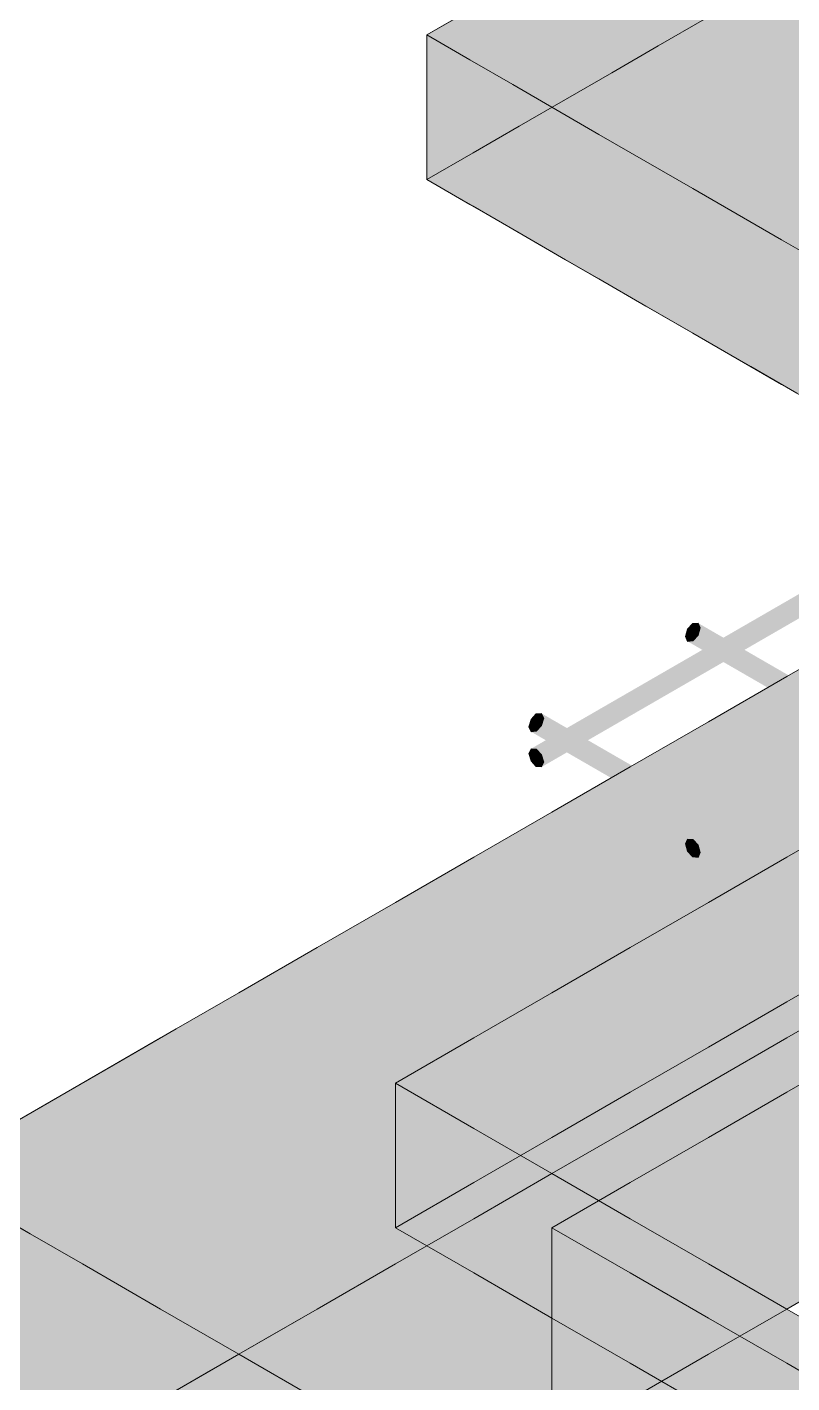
# Model space of a CAD drawing. Header units: metres. Extents: x 0 to 8.41, y 0 to 5.94.
# Drawn here: x 5.485 to 5.908, y 4.294 to 5.044 of the extents above; entities that cross this region are included whole.
import ezdxf

# ---------------------------------------------------------------- set-up
doc = ezdxf.new("R2010")
doc.units = ezdxf.units.M
doc.header["$LTSCALE"] = 0.25
doc.layers.add('ISO-3D', color=7, linetype='CONTINUOUS', lineweight=13)
doc.layers.add('ISO-3D-ARISTAS', color=250, linetype='CONTINUOUS', lineweight=13)

msp = doc.modelspace()

# ---------------------------------------------------------------- linework, layer by layer
at = {"layer": 'ISO-3D', "true_color": 0x7f7e7a}
for points in [[(5.78292, 5.05435), (5.75731, 5.03957), (5.78292, 5.08435), (5.75731, 5.06957)], [(5.83412, 5.05891), (5.80852, 5.04413), (5.83412, 5.08391), (5.80852, 5.06913)], [(5.85973, 5.0487), (5.83412, 5.03391), (5.85973, 5.0737), (5.83412, 5.05891)], [(5.75731, 5.03957), (5.73171, 5.02478), (5.75731, 5.06957), (5.73171, 5.05478)], [(5.80852, 5.04413), (5.78292, 5.02935), (5.80852, 5.06913), (5.78292, 5.05435)], [(5.83412, 5.03391), (5.80852, 5.01913), (5.83412, 5.05891), (5.80852, 5.04413)], [(5.73171, 5.02478), (5.7061, 5.01), (5.73171, 5.05478), (5.7061, 5.04)], [(5.78292, 5.02935), (5.75731, 5.01457), (5.78292, 5.05435), (5.75731, 5.03957)], [(5.80852, 5.01913), (5.78292, 5.00435), (5.80852, 5.04413), (5.78292, 5.02935)], [(5.75731, 5.01457), (5.73171, 4.99978), (5.75731, 5.03957), (5.73171, 5.02478)], [(5.78292, 5.00435), (5.75731, 4.98957), (5.78292, 5.02935), (5.75731, 5.01457)], [(5.73171, 4.99978), (5.7061, 4.985), (5.73171, 5.02478), (5.7061, 5.01)], [(5.75731, 4.98957), (5.73171, 4.97478), (5.75731, 5.01457), (5.73171, 4.99978)], [(5.73171, 4.97478), (5.7061, 4.96), (5.73171, 4.99978), (5.7061, 4.985)]]:
    msp.add_solid(points, dxfattribs=at)
at = {"layer": 'ISO-3D', "true_color": 0x9e9c96}
for points in [[(5.77707, 5.05347), (5.75349, 5.03986), (5.75325, 5.06722), (5.72968, 5.05361)], [(5.82446, 5.05333), (5.80088, 5.03972), (5.80064, 5.06708), (5.77707, 5.05347)], [(5.87185, 5.05319), (5.84828, 5.03958), (5.84803, 5.06694), (5.82446, 5.05333)], [(5.91924, 5.05306), (5.89567, 5.03944), (5.89543, 5.06681), (5.87185, 5.05319)], [(5.91094, 5.0487), (5.88533, 5.03391), (5.88533, 5.06348), (5.85973, 5.0487)], [(5.75349, 5.03986), (5.72992, 5.02625), (5.72968, 5.05361), (5.7061, 5.04)], [(5.80088, 5.03972), (5.77731, 5.02611), (5.77707, 5.05347), (5.75349, 5.03986)], [(5.84828, 5.03958), (5.8247, 5.02597), (5.82446, 5.05333), (5.80088, 5.03972)], [(5.88533, 5.03391), (5.85973, 5.01913), (5.85973, 5.0487), (5.83412, 5.03391)], [(5.89567, 5.03944), (5.87209, 5.02583), (5.87185, 5.05319), (5.84828, 5.03958)], [(5.93654, 5.03391), (5.91094, 5.01913), (5.91094, 5.0487), (5.88533, 5.03391)], [(5.94522, 5.03806), (5.92165, 5.02444), (5.91924, 5.05306), (5.89567, 5.03944)], [(5.77731, 5.02611), (5.75373, 5.0125), (5.75349, 5.03986), (5.72992, 5.02625)], [(5.8247, 5.02597), (5.80112, 5.01236), (5.80088, 5.03972), (5.77731, 5.02611)], [(5.85973, 5.01913), (5.83412, 5.00435), (5.83412, 5.03391), (5.80852, 5.01913)], [(5.87209, 5.02583), (5.84852, 5.01222), (5.84828, 5.03958), (5.8247, 5.02597)], [(5.91094, 5.01913), (5.88533, 5.00435), (5.88533, 5.03391), (5.85973, 5.01913)], [(5.92165, 5.02444), (5.89807, 5.01083), (5.89567, 5.03944), (5.87209, 5.02583)], [(5.80112, 5.01236), (5.77755, 4.99875), (5.77731, 5.02611), (5.75373, 5.0125)], [(5.83412, 5.00435), (5.80852, 4.98957), (5.80852, 5.01913), (5.78292, 5.00435)], [(5.84852, 5.01222), (5.82494, 4.99861), (5.8247, 5.02597), (5.80112, 5.01236)], [(5.88533, 5.00435), (5.85973, 4.98957), (5.85973, 5.01913), (5.83412, 5.00435)], [(5.89807, 5.01083), (5.8745, 4.99722), (5.87209, 5.02583), (5.84852, 5.01222)], [(5.93654, 5.00435), (5.91094, 4.98957), (5.91094, 5.01913), (5.88533, 5.00435)], [(5.94763, 5.00944), (5.92405, 4.99583), (5.92165, 5.02444), (5.89807, 5.01083)], [(5.82494, 4.99861), (5.80137, 4.985), (5.80112, 5.01236), (5.77755, 4.99875)], [(5.8745, 4.99722), (5.85092, 4.98361), (5.84852, 5.01222), (5.82494, 4.99861)], [(5.80852, 4.98957), (5.78292, 4.97478), (5.78292, 5.00435), (5.75731, 4.98957)], [(5.85973, 4.98957), (5.83412, 4.97478), (5.83412, 5.00435), (5.80852, 4.98957)], [(5.91094, 4.98957), (5.88533, 4.97478), (5.88533, 5.00435), (5.85973, 4.98957)], [(5.92405, 4.99583), (5.90048, 4.98222), (5.89807, 5.01083), (5.8745, 4.99722)], [(5.85092, 4.98361), (5.82735, 4.97), (5.82494, 4.99861), (5.80137, 4.985)], [(5.90048, 4.98222), (5.8769, 4.96861), (5.8745, 4.99722), (5.85092, 4.98361)], [(5.78292, 4.97478), (5.75731, 4.96), (5.75731, 4.98957), (5.73171, 4.97478)], [(5.83412, 4.97478), (5.80852, 4.96), (5.80852, 4.98957), (5.78292, 4.97478)], [(5.88533, 4.97478), (5.85973, 4.96), (5.85973, 4.98957), (5.83412, 4.97478)], [(5.93654, 4.97478), (5.91094, 4.96), (5.91094, 4.98957), (5.88533, 4.97478)], [(5.94859, 4.98167), (5.92501, 4.96806), (5.92405, 4.99583), (5.90048, 4.98222)], [(5.8769, 4.96861), (5.85333, 4.955), (5.85092, 4.98361), (5.82735, 4.97)], [(5.92501, 4.96806), (5.90144, 4.95444), (5.90048, 4.98222), (5.8769, 4.96861)], [(5.75731, 4.96), (5.73171, 4.94522), (5.73171, 4.97478), (5.7061, 4.96)], [(5.80852, 4.96), (5.78292, 4.94522), (5.78292, 4.97478), (5.75731, 4.96)], [(5.85973, 4.96), (5.83412, 4.94522), (5.83412, 4.97478), (5.80852, 4.96)], [(5.91094, 4.96), (5.88533, 4.94522), (5.88533, 4.97478), (5.85973, 4.96)], [(5.90144, 4.95444), (5.87786, 4.94083), (5.8769, 4.96861), (5.85333, 4.955)], [(5.94955, 4.95389), (5.92598, 4.94028), (5.92501, 4.96806), (5.90144, 4.95444)], [(5.78292, 4.94522), (5.75731, 4.93043), (5.75731, 4.96), (5.73171, 4.94522)], [(5.83412, 4.94522), (5.80852, 4.93043), (5.80852, 4.96), (5.78292, 4.94522)], [(5.88533, 4.94522), (5.85973, 4.93043), (5.85973, 4.96), (5.83412, 4.94522)], [(5.93654, 4.94522), (5.91094, 4.93043), (5.91094, 4.96), (5.88533, 4.94522)], [(5.92598, 4.94028), (5.9024, 4.92667), (5.90144, 4.95444), (5.87786, 4.94083)], [(5.80852, 4.93043), (5.78292, 4.91565), (5.78292, 4.94522), (5.75731, 4.93043)], [(5.85973, 4.93043), (5.83412, 4.91565), (5.83412, 4.94522), (5.80852, 4.93043)], [(5.91094, 4.93043), (5.88533, 4.91565), (5.88533, 4.94522), (5.85973, 4.93043)], [(5.95051, 4.92611), (5.92694, 4.9125), (5.92598, 4.94028), (5.9024, 4.92667)], [(5.83412, 4.91565), (5.80852, 4.90087), (5.80852, 4.93043), (5.78292, 4.91565)], [(5.88533, 4.91565), (5.85973, 4.90087), (5.85973, 4.93043), (5.83412, 4.91565)], [(5.93654, 4.91565), (5.91094, 4.90087), (5.91094, 4.93043), (5.88533, 4.91565)], [(5.85973, 4.90087), (5.83412, 4.88609), (5.83412, 4.91565), (5.80852, 4.90087)], [(5.91094, 4.90087), (5.88533, 4.88609), (5.88533, 4.91565), (5.85973, 4.90087)], [(5.88533, 4.88609), (5.85973, 4.8713), (5.85973, 4.90087), (5.83412, 4.88609)], [(5.93654, 4.88609), (5.91094, 4.8713), (5.91094, 4.90087), (5.88533, 4.88609)], [(5.91094, 4.8713), (5.88533, 4.85652), (5.88533, 4.88609), (5.85973, 4.8713)], [(5.93654, 4.85652), (5.91094, 4.84174), (5.91094, 4.8713), (5.88533, 4.85652)]]:
    msp.add_solid(points, dxfattribs=at)
at = {"layer": 'ISO-3D', "true_color": 0x8e8d88}
for points in [[(5.72992, 4.99625), (5.7061, 5.01), (5.72992, 5.02625), (5.7061, 5.04)], [(5.75373, 4.9825), (5.72992, 4.99625), (5.75373, 5.0125), (5.72992, 5.02625)], [(5.77755, 4.96875), (5.75373, 4.9825), (5.77755, 4.99875), (5.75373, 5.0125)], [(5.72992, 4.97125), (5.7061, 4.985), (5.72992, 4.99625), (5.7061, 5.01)], [(5.75373, 4.9575), (5.72992, 4.97125), (5.75373, 4.9825), (5.72992, 4.99625)], [(5.80137, 4.955), (5.77755, 4.96875), (5.80137, 4.985), (5.77755, 4.99875)], [(5.72992, 4.94625), (5.7061, 4.96), (5.72992, 4.97125), (5.7061, 4.985)], [(5.77755, 4.94375), (5.75373, 4.9575), (5.77755, 4.96875), (5.75373, 4.9825)], [(5.82735, 4.94), (5.80137, 4.955), (5.82735, 4.97), (5.80137, 4.985)], [(5.75373, 4.9325), (5.72992, 4.94625), (5.75373, 4.9575), (5.72992, 4.97125)], [(5.80137, 4.93), (5.77755, 4.94375), (5.80137, 4.955), (5.77755, 4.96875)], [(5.85333, 4.925), (5.82735, 4.94), (5.85333, 4.955), (5.82735, 4.97)], [(5.77755, 4.91875), (5.75373, 4.9325), (5.77755, 4.94375), (5.75373, 4.9575)], [(5.82735, 4.915), (5.80137, 4.93), (5.82735, 4.94), (5.80137, 4.955)], [(5.87786, 4.91083), (5.85333, 4.925), (5.87786, 4.94083), (5.85333, 4.955)], [(5.80137, 4.905), (5.77755, 4.91875), (5.80137, 4.93), (5.77755, 4.94375)], [(5.85333, 4.9), (5.82735, 4.915), (5.85333, 4.925), (5.82735, 4.94)], [(5.9024, 4.89667), (5.87786, 4.91083), (5.9024, 4.92667), (5.87786, 4.94083)], [(5.82735, 4.89), (5.80137, 4.905), (5.82735, 4.915), (5.80137, 4.93)], [(5.87786, 4.88583), (5.85333, 4.9), (5.87786, 4.91083), (5.85333, 4.925)], [(5.92694, 4.8825), (5.9024, 4.89667), (5.92694, 4.9125), (5.9024, 4.92667)], [(5.85333, 4.875), (5.82735, 4.89), (5.85333, 4.9), (5.82735, 4.915)], [(5.9024, 4.87167), (5.87786, 4.88583), (5.9024, 4.89667), (5.87786, 4.91083)], [(5.87786, 4.86083), (5.85333, 4.875), (5.87786, 4.88583), (5.85333, 4.9)], [(5.92694, 4.8575), (5.9024, 4.87167), (5.92694, 4.8825), (5.9024, 4.89667)], [(5.9024, 4.84667), (5.87786, 4.86083), (5.9024, 4.87167), (5.87786, 4.88583)], [(5.92694, 4.8325), (5.9024, 4.84667), (5.92694, 4.8575), (5.9024, 4.87167)], [(5.94859, 4.67), (5.90529, 4.645), (5.94859, 4.71), (5.90529, 4.685)], [(5.90529, 4.645), (5.86199, 4.62), (5.90529, 4.685), (5.86199, 4.66)], [(5.94859, 4.63), (5.90529, 4.605), (5.94859, 4.67), (5.90529, 4.645)], [(5.86199, 4.62), (5.81869, 4.595), (5.86199, 4.66), (5.81869, 4.635)], [(5.90529, 4.605), (5.86199, 4.58), (5.90529, 4.645), (5.86199, 4.62)], [(5.81869, 4.595), (5.77538, 4.57), (5.81869, 4.635), (5.77538, 4.61)], [(5.94859, 4.61), (5.90529, 4.585), (5.94859, 4.63), (5.90529, 4.605)], [(5.86199, 4.58), (5.81869, 4.555), (5.86199, 4.62), (5.81869, 4.595)], [(5.77538, 4.57), (5.73208, 4.545), (5.77538, 4.61), (5.73208, 4.585)], [(5.94859, 4.56), (5.90529, 4.535), (5.94859, 4.61), (5.90529, 4.585)], [(5.94859, 4.57), (5.90529, 4.545), (5.94859, 4.61), (5.90529, 4.585)], [(5.90529, 4.585), (5.86199, 4.56), (5.90529, 4.605), (5.86199, 4.58)], [(5.81869, 4.555), (5.77538, 4.53), (5.81869, 4.595), (5.77538, 4.57)], [(5.73208, 4.545), (5.68878, 4.52), (5.73208, 4.585), (5.68878, 4.56)], [(5.90529, 4.535), (5.86199, 4.51), (5.90529, 4.585), (5.86199, 4.56)], [(5.90529, 4.545), (5.86199, 4.52), (5.90529, 4.585), (5.86199, 4.56)], [(5.86199, 4.56), (5.81869, 4.535), (5.86199, 4.58), (5.81869, 4.555)], [(5.77538, 4.53), (5.73208, 4.505), (5.77538, 4.57), (5.73208, 4.545)], [(5.94859, 4.53), (5.90529, 4.505), (5.94859, 4.57), (5.90529, 4.545)], [(5.68878, 4.52), (5.64548, 4.495), (5.68878, 4.56), (5.64548, 4.535)], [(5.81869, 4.535), (5.77538, 4.51), (5.81869, 4.555), (5.77538, 4.53)], [(5.86199, 4.51), (5.81869, 4.485), (5.86199, 4.56), (5.81869, 4.535)], [(5.86199, 4.52), (5.81869, 4.495), (5.86199, 4.56), (5.81869, 4.535)], [(5.94859, 4.51), (5.90529, 4.485), (5.94859, 4.56), (5.90529, 4.535)], [(5.73208, 4.505), (5.68878, 4.48), (5.73208, 4.545), (5.68878, 4.52)], [(5.90529, 4.505), (5.86199, 4.48), (5.90529, 4.545), (5.86199, 4.52)], [(5.64548, 4.495), (5.60218, 4.47), (5.64548, 4.535), (5.60218, 4.51)], [(5.81869, 4.485), (5.77538, 4.46), (5.81869, 4.535), (5.77538, 4.51)], [(5.81869, 4.495), (5.77538, 4.47), (5.81869, 4.535), (5.77538, 4.51)], [(5.90529, 4.485), (5.86199, 4.46), (5.90529, 4.535), (5.86199, 4.51)], [(5.77538, 4.51), (5.73208, 4.485), (5.77538, 4.53), (5.73208, 4.505)], [(5.68878, 4.48), (5.64548, 4.455), (5.68878, 4.52), (5.64548, 4.495)], [(5.86199, 4.48), (5.81869, 4.455), (5.86199, 4.52), (5.81869, 4.495)], [(5.60218, 4.47), (5.55888, 4.445), (5.60218, 4.51), (5.55888, 4.485)], [(5.77538, 4.46), (5.73208, 4.435), (5.77538, 4.51), (5.73208, 4.485)], [(5.77538, 4.47), (5.73208, 4.445), (5.77538, 4.51), (5.73208, 4.485)], [(5.86199, 4.46), (5.81869, 4.435), (5.86199, 4.51), (5.81869, 4.485)], [(5.73208, 4.485), (5.68878, 4.46), (5.73208, 4.505), (5.68878, 4.48)], [(5.64548, 4.455), (5.60218, 4.43), (5.64548, 4.495), (5.60218, 4.47)], [(5.81869, 4.455), (5.77538, 4.43), (5.81869, 4.495), (5.77538, 4.47)], [(5.55888, 4.445), (5.5264, 4.42625), (5.55888, 4.485), (5.5264, 4.46625)], [(5.68878, 4.46), (5.64548, 4.435), (5.68878, 4.48), (5.64548, 4.455)], [(5.73208, 4.435), (5.68878, 4.41), (5.73208, 4.485), (5.68878, 4.46)], [(5.73208, 4.445), (5.68878, 4.42), (5.73208, 4.485), (5.68878, 4.46)], [(5.81869, 4.435), (5.77538, 4.41), (5.81869, 4.485), (5.77538, 4.46)], [(5.94859, 4.46), (5.90529, 4.435), (5.94859, 4.48), (5.90529, 4.455)], [(5.5264, 4.42625), (5.49393, 4.4075), (5.5264, 4.46625), (5.49393, 4.4475)], [(5.60218, 4.43), (5.55888, 4.405), (5.60218, 4.47), (5.55888, 4.445)], [(5.77538, 4.43), (5.73208, 4.405), (5.77538, 4.47), (5.73208, 4.445)], [(5.68878, 4.41), (5.64548, 4.385), (5.68878, 4.46), (5.64548, 4.435)], [(5.77538, 4.41), (5.73208, 4.385), (5.77538, 4.46), (5.73208, 4.435)], [(5.94859, 4.41), (5.90529, 4.385), (5.94859, 4.46), (5.90529, 4.435)], [(5.64548, 4.435), (5.60218, 4.41), (5.64548, 4.455), (5.60218, 4.43)], [(5.90529, 4.435), (5.86199, 4.41), (5.90529, 4.455), (5.86199, 4.43)], [(5.49393, 4.4075), (5.46145, 4.38875), (5.49393, 4.4475), (5.46145, 4.42875)], [(5.55888, 4.405), (5.5264, 4.38625), (5.55888, 4.445), (5.5264, 4.42625)], [(5.73208, 4.405), (5.68878, 4.38), (5.73208, 4.445), (5.68878, 4.42)], [(5.64548, 4.385), (5.60218, 4.36), (5.64548, 4.435), (5.60218, 4.41)], [(5.73208, 4.385), (5.68878, 4.36), (5.73208, 4.435), (5.68878, 4.41)], [(5.90529, 4.385), (5.86199, 4.36), (5.90529, 4.435), (5.86199, 4.41)], [(5.5264, 4.38625), (5.49393, 4.3675), (5.5264, 4.42625), (5.49393, 4.4075)], [(5.60218, 4.41), (5.55888, 4.385), (5.60218, 4.43), (5.55888, 4.405)], [(5.86199, 4.41), (5.81869, 4.385), (5.86199, 4.43), (5.81869, 4.405)], [(5.49393, 4.3675), (5.46145, 4.34875), (5.49393, 4.4075), (5.46145, 4.38875)], [(5.55888, 4.385), (5.5264, 4.36625), (5.55888, 4.405), (5.5264, 4.38625)], [(5.60218, 4.36), (5.55888, 4.335), (5.60218, 4.41), (5.55888, 4.385)], [(5.68878, 4.36), (5.64548, 4.335), (5.68878, 4.41), (5.64548, 4.385)], [(5.81869, 4.385), (5.77538, 4.36), (5.81869, 4.405), (5.77538, 4.38)], [(5.86199, 4.36), (5.81869, 4.335), (5.86199, 4.41), (5.81869, 4.385)], [(5.94859, 4.36), (5.90529, 4.335), (5.94859, 4.41), (5.90529, 4.385)], [(5.5264, 4.36625), (5.49393, 4.3475), (5.5264, 4.38625), (5.49393, 4.3675)], [(5.55888, 4.335), (5.5264, 4.31625), (5.55888, 4.385), (5.5264, 4.36625)], [(5.64548, 4.335), (5.60218, 4.31), (5.64548, 4.385), (5.60218, 4.36)], [(5.81869, 4.335), (5.77538, 4.31), (5.81869, 4.385), (5.77538, 4.36)], [(5.90529, 4.335), (5.86199, 4.31), (5.90529, 4.385), (5.86199, 4.36)], [(5.49393, 4.3475), (5.46145, 4.32875), (5.49393, 4.3675), (5.46145, 4.34875)], [(5.5264, 4.31625), (5.49393, 4.2975), (5.5264, 4.36625), (5.49393, 4.3475)], [(5.60218, 4.31), (5.55888, 4.285), (5.60218, 4.36), (5.55888, 4.335)], [(5.86199, 4.31), (5.81869, 4.285), (5.86199, 4.36), (5.81869, 4.335)], [(5.49393, 4.2975), (5.46145, 4.27875), (5.49393, 4.3475), (5.46145, 4.32875)], [(5.55888, 4.285), (5.5264, 4.26625), (5.55888, 4.335), (5.5264, 4.31625)], [(5.81869, 4.285), (5.77538, 4.26), (5.81869, 4.335), (5.77538, 4.31)], [(5.5264, 4.26625), (5.49393, 4.2475), (5.5264, 4.31625), (5.49393, 4.2975)], [(5.49393, 4.2475), (5.46145, 4.22875), (5.49393, 4.2975), (5.46145, 4.27875)]]:
    msp.add_solid(points, dxfattribs=at)
at = {"layer": 'ISO-3D', "true_color": 0x513422}
for points in [[(5.92781, 4.73777), (5.92902, 4.74044), (5.88651, 4.71392), (5.88772, 4.71659)], [(5.93606, 4.733), (5.93485, 4.73033), (5.89476, 4.70916), (5.89355, 4.70649)], [(5.88651, 4.71392), (5.88772, 4.71659), (5.84521, 4.69007), (5.84641, 4.69274)], [(5.89476, 4.70916), (5.89355, 4.70649), (5.85345, 4.68531), (5.85225, 4.68264)], [(5.84521, 4.69007), (5.84641, 4.69274), (5.8039, 4.66623), (5.80511, 4.6689)], [(5.85345, 4.68531), (5.85225, 4.68264), (5.81215, 4.66146), (5.81094, 4.65879)], [(5.8039, 4.66623), (5.80511, 4.6689), (5.7626, 4.64238), (5.76381, 4.64505)], [(5.81215, 4.66146), (5.81094, 4.65879), (5.77085, 4.63762), (5.76964, 4.63495)], [(5.93181, 4.64007), (5.93302, 4.64274), (5.89051, 4.61623), (5.89171, 4.6189)], [(5.94006, 4.63531), (5.93885, 4.63264), (5.89875, 4.61146), (5.89755, 4.60879)], [(5.89051, 4.61623), (5.89171, 4.6189), (5.8492, 4.59238), (5.85041, 4.59505)], [(5.89875, 4.61146), (5.89755, 4.60879), (5.85745, 4.58762), (5.85624, 4.58495)]]:
    msp.add_solid(points, dxfattribs=at)
at = {"layer": 'ISO-3D', "true_color": 0x734930}
for points in [[(5.92902, 4.7337), (5.92781, 4.73777), (5.88772, 4.70985), (5.88651, 4.71392)], [(5.93485, 4.73707), (5.93606, 4.733), (5.89355, 4.71322), (5.89476, 4.70916)], [(5.88772, 4.70985), (5.88651, 4.71392), (5.84641, 4.68601), (5.84521, 4.69007)], [(5.89355, 4.71322), (5.89476, 4.70916), (5.85225, 4.68938), (5.85345, 4.68531)], [(5.84641, 4.68601), (5.84521, 4.69007), (5.80511, 4.66216), (5.8039, 4.66623)], [(5.85225, 4.68938), (5.85345, 4.68531), (5.81094, 4.66553), (5.81215, 4.66146)], [(5.80511, 4.66216), (5.8039, 4.66623), (5.76381, 4.63832), (5.7626, 4.64238)], [(5.81094, 4.66553), (5.81215, 4.66146), (5.76964, 4.64168), (5.77085, 4.63762)], [(5.93302, 4.63601), (5.93181, 4.64007), (5.89171, 4.61216), (5.89051, 4.61623)], [(5.93885, 4.63938), (5.94006, 4.63531), (5.89755, 4.61553), (5.89875, 4.61146)], [(5.89171, 4.61216), (5.89051, 4.61623), (5.85041, 4.58832), (5.8492, 4.59238)], [(5.89755, 4.61553), (5.89875, 4.61146), (5.85624, 4.59168), (5.85745, 4.58762)]]:
    msp.add_solid(points, dxfattribs=at)
at = {"layer": 'ISO-3D', "true_color": 0x70482f}
for points in [[(5.92902, 4.74044), (5.93194, 4.74015), (5.88772, 4.71659), (5.89063, 4.7163)], [(5.93485, 4.73033), (5.93194, 4.73062), (5.89355, 4.70649), (5.89063, 4.70678)], [(5.88772, 4.71659), (5.89063, 4.7163), (5.84641, 4.69274), (5.84933, 4.69245)], [(5.89355, 4.70649), (5.89063, 4.70678), (5.85225, 4.68264), (5.84933, 4.68293)], [(5.84641, 4.69274), (5.84933, 4.69245), (5.80511, 4.6689), (5.80803, 4.66861)], [(5.85225, 4.68264), (5.84933, 4.68293), (5.81094, 4.65879), (5.80803, 4.65908)], [(5.80511, 4.6689), (5.80803, 4.66861), (5.76381, 4.64505), (5.76672, 4.64476)], [(5.81094, 4.65879), (5.80803, 4.65908), (5.76964, 4.63495), (5.76672, 4.63524)], [(5.93302, 4.64274), (5.93593, 4.64245), (5.89171, 4.6189), (5.89463, 4.61861)], [(5.93885, 4.63264), (5.93593, 4.63293), (5.89755, 4.60879), (5.89463, 4.60908)], [(5.89171, 4.6189), (5.89463, 4.61861), (5.85041, 4.59505), (5.85333, 4.59476)], [(5.89755, 4.60879), (5.89463, 4.60908), (5.85624, 4.58495), (5.85333, 4.58524)]]:
    msp.add_solid(points, dxfattribs=at)
at = {"layer": 'ISO-3D', "true_color": 0x805135}
for points in [[(5.93194, 4.73062), (5.92902, 4.7337), (5.89063, 4.70678), (5.88772, 4.70985)], [(5.93194, 4.74015), (5.93485, 4.73707), (5.89063, 4.7163), (5.89355, 4.71322)], [(5.89063, 4.7163), (5.89355, 4.71322), (5.84933, 4.69245), (5.85225, 4.68938)], [(5.89063, 4.70678), (5.88772, 4.70985), (5.84933, 4.68293), (5.84641, 4.68601)], [(5.84933, 4.69245), (5.85225, 4.68938), (5.80803, 4.66861), (5.81094, 4.66553)], [(5.84933, 4.68293), (5.84641, 4.68601), (5.80803, 4.65908), (5.80511, 4.66216)], [(5.80803, 4.66861), (5.81094, 4.66553), (5.76672, 4.64476), (5.76964, 4.64168)], [(5.80803, 4.65908), (5.80511, 4.66216), (5.76672, 4.63524), (5.76381, 4.63832)], [(5.93593, 4.64245), (5.93885, 4.63938), (5.89463, 4.61861), (5.89755, 4.61553)], [(5.93593, 4.63293), (5.93302, 4.63601), (5.89463, 4.60908), (5.89171, 4.61216)], [(5.89463, 4.61861), (5.89755, 4.61553), (5.85333, 4.59476), (5.85624, 4.59168)], [(5.89463, 4.60908), (5.89171, 4.61216), (5.85333, 4.58524), (5.85041, 4.58832)]]:
    msp.add_solid(points, dxfattribs=at)
at = {"layer": 'ISO-3D', "true_color": 0x643f2a}
for points in [[(5.85333, 4.70953), (5.85041, 4.71121), (5.8492, 4.70714)], [(5.85333, 4.70953), (5.85333, 4.71429), (5.85041, 4.71121)], [(5.85333, 4.70953), (5.85745, 4.71191), (5.85624, 4.71458)], [(5.85333, 4.70953), (5.85624, 4.71458), (5.85333, 4.71429)], [(5.85333, 4.70953), (5.85624, 4.70784), (5.85745, 4.71191)], [(5.85333, 4.70953), (5.8492, 4.70714), (5.85041, 4.70447)], [(5.85333, 4.70953), (5.85041, 4.70447), (5.85333, 4.70476)], [(5.85333, 4.70953), (5.85333, 4.70476), (5.85624, 4.70784)], [(5.76672, 4.65953), (5.76381, 4.66121), (5.7626, 4.65714)], [(5.76672, 4.65953), (5.7626, 4.65714), (5.76381, 4.65447)], [(5.76672, 4.65953), (5.76672, 4.66429), (5.76381, 4.66121)], [(5.76672, 4.65953), (5.76381, 4.65447), (5.76672, 4.65476)], [(5.76672, 4.65953), (5.77085, 4.66191), (5.76964, 4.66458)], [(5.76672, 4.65953), (5.76964, 4.66458), (5.76672, 4.66429)], [(5.76672, 4.65953), (5.76964, 4.65784), (5.77085, 4.66191)], [(5.76672, 4.65953), (5.76672, 4.65476), (5.76964, 4.65784)]]:
    msp.add_solid(points, dxfattribs=at)
at = {"layer": 'ISO-3D', "true_color": 0x7e5035}
for points in [[(5.89171, 4.68736), (5.89051, 4.6833), (5.85041, 4.71121), (5.8492, 4.70714)], [(5.89755, 4.684), (5.89875, 4.68806), (5.85624, 4.70784), (5.85745, 4.71191)], [(5.93302, 4.66352), (5.93181, 4.65945), (5.89171, 4.68736), (5.89051, 4.6833)], [(5.93885, 4.66015), (5.94006, 4.66421), (5.89755, 4.684), (5.89875, 4.68806)], [(5.80511, 4.63736), (5.8039, 4.6333), (5.76381, 4.66121), (5.7626, 4.65714)], [(5.81094, 4.634), (5.81215, 4.63806), (5.76964, 4.65784), (5.77085, 4.66191)], [(5.84641, 4.61352), (5.84521, 4.60945), (5.80511, 4.63736), (5.8039, 4.6333)], [(5.85225, 4.61015), (5.85345, 4.61421), (5.81094, 4.634), (5.81215, 4.63806)], [(5.89355, 4.5863), (5.89476, 4.59037), (5.85225, 4.61015), (5.85345, 4.61421)], [(5.88772, 4.58967), (5.88651, 4.58561), (5.84641, 4.61352), (5.84521, 4.60945)], [(5.92902, 4.56582), (5.92781, 4.56176), (5.88772, 4.58967), (5.88651, 4.58561)], [(5.93485, 4.56246), (5.93606, 4.56652), (5.89355, 4.5863), (5.89476, 4.59037)]]:
    msp.add_solid(points, dxfattribs=at)
at = {"layer": 'ISO-3D', "true_color": 0x845437}
for points in [[(5.89463, 4.69044), (5.89171, 4.68736), (5.85333, 4.71429), (5.85041, 4.71121)], [(5.89463, 4.68092), (5.89755, 4.684), (5.85333, 4.70476), (5.85624, 4.70784)], [(5.93593, 4.6666), (5.93302, 4.66352), (5.89463, 4.69044), (5.89171, 4.68736)], [(5.93593, 4.65707), (5.93885, 4.66015), (5.89463, 4.68092), (5.89755, 4.684)], [(5.80803, 4.64044), (5.80511, 4.63736), (5.76672, 4.66429), (5.76381, 4.66121)], [(5.80803, 4.63092), (5.81094, 4.634), (5.76672, 4.65476), (5.76964, 4.65784)], [(5.84933, 4.6166), (5.84641, 4.61352), (5.80803, 4.64044), (5.80511, 4.63736)], [(5.84933, 4.60707), (5.85225, 4.61015), (5.80803, 4.63092), (5.81094, 4.634)], [(5.89063, 4.59275), (5.88772, 4.58967), (5.84933, 4.6166), (5.84641, 4.61352)], [(5.89063, 4.58322), (5.89355, 4.5863), (5.84933, 4.60707), (5.85225, 4.61015)], [(5.93194, 4.5689), (5.92902, 4.56582), (5.89063, 4.59275), (5.88772, 4.58967)], [(5.93194, 4.55938), (5.93485, 4.56246), (5.89063, 4.58322), (5.89355, 4.5863)]]:
    msp.add_solid(points, dxfattribs=at)
at = {"layer": 'ISO-3D', "true_color": 0x6c452d}
for points in [[(5.89755, 4.69073), (5.89463, 4.69044), (5.85624, 4.71458), (5.85333, 4.71429)], [(5.89171, 4.68063), (5.89463, 4.68092), (5.85041, 4.70447), (5.85333, 4.70476)], [(5.93885, 4.66688), (5.93593, 4.6666), (5.89755, 4.69073), (5.89463, 4.69044)], [(5.93302, 4.65678), (5.93593, 4.65707), (5.89171, 4.68063), (5.89463, 4.68092)], [(5.81094, 4.64073), (5.80803, 4.64044), (5.76964, 4.66458), (5.76672, 4.66429)], [(5.80511, 4.63063), (5.80803, 4.63092), (5.76381, 4.65447), (5.76672, 4.65476)], [(5.85225, 4.61688), (5.84933, 4.6166), (5.81094, 4.64073), (5.80803, 4.64044)], [(5.84641, 4.60678), (5.84933, 4.60707), (5.80511, 4.63063), (5.80803, 4.63092)], [(5.89355, 4.59304), (5.89063, 4.59275), (5.85225, 4.61688), (5.84933, 4.6166)], [(5.88772, 4.58294), (5.89063, 4.58322), (5.84641, 4.60678), (5.84933, 4.60707)], [(5.93485, 4.56919), (5.93194, 4.5689), (5.89355, 4.59304), (5.89063, 4.59275)], [(5.92902, 4.55909), (5.93194, 4.55938), (5.88772, 4.58294), (5.89063, 4.58322)]]:
    msp.add_solid(points, dxfattribs=at)
at = {"layer": 'ISO-3D', "true_color": 0x5c3b26}
for points in [[(5.89875, 4.68806), (5.89755, 4.69073), (5.85745, 4.71191), (5.85624, 4.71458)], [(5.89051, 4.6833), (5.89171, 4.68063), (5.8492, 4.70714), (5.85041, 4.70447)], [(5.94006, 4.66421), (5.93885, 4.66688), (5.89875, 4.68806), (5.89755, 4.69073)], [(5.93181, 4.65945), (5.93302, 4.65678), (5.89051, 4.6833), (5.89171, 4.68063)], [(5.81215, 4.63806), (5.81094, 4.64073), (5.77085, 4.66191), (5.76964, 4.66458)], [(5.8039, 4.6333), (5.80511, 4.63063), (5.7626, 4.65714), (5.76381, 4.65447)], [(5.85345, 4.61421), (5.85225, 4.61688), (5.81215, 4.63806), (5.81094, 4.64073)], [(5.84521, 4.60945), (5.84641, 4.60678), (5.8039, 4.6333), (5.80511, 4.63063)], [(5.89476, 4.59037), (5.89355, 4.59304), (5.85345, 4.61421), (5.85225, 4.61688)], [(5.88651, 4.58561), (5.88772, 4.58294), (5.84521, 4.60945), (5.84641, 4.60678)], [(5.93606, 4.56652), (5.93485, 4.56919), (5.89476, 4.59037), (5.89355, 4.59304)], [(5.92781, 4.56176), (5.92902, 4.55909), (5.88651, 4.58561), (5.88772, 4.58294)]]:
    msp.add_solid(points, dxfattribs=at)
at = {"layer": 'ISO-3D', "true_color": 0xb0aea8}
for points in [[(5.97746, 4.69333), (5.93416, 4.66833), (5.94859, 4.71), (5.90529, 4.685)], [(5.93416, 4.66833), (5.89085, 4.64333), (5.90529, 4.685), (5.86199, 4.66)], [(5.96302, 4.65167), (5.91972, 4.62667), (5.93416, 4.66833), (5.89085, 4.64333)], [(5.89085, 4.64333), (5.84755, 4.61833), (5.86199, 4.66), (5.81869, 4.635)], [(5.91972, 4.62667), (5.87642, 4.60167), (5.89085, 4.64333), (5.84755, 4.61833)], [(5.84755, 4.61833), (5.80425, 4.59333), (5.81869, 4.635), (5.77538, 4.61)], [(5.94859, 4.61), (5.90529, 4.585), (5.91972, 4.62667), (5.87642, 4.60167)], [(5.87642, 4.60167), (5.83312, 4.57667), (5.84755, 4.61833), (5.80425, 4.59333)], [(5.80425, 4.59333), (5.76095, 4.56833), (5.77538, 4.61), (5.73208, 4.585)], [(5.90529, 4.585), (5.86199, 4.56), (5.87642, 4.60167), (5.83312, 4.57667)], [(5.83312, 4.57667), (5.78982, 4.55167), (5.80425, 4.59333), (5.76095, 4.56833)], [(5.76095, 4.56833), (5.71765, 4.54333), (5.73208, 4.585), (5.68878, 4.56)], [(5.86199, 4.56), (5.81869, 4.535), (5.83312, 4.57667), (5.78982, 4.55167)], [(5.78982, 4.55167), (5.74652, 4.52667), (5.76095, 4.56833), (5.71765, 4.54333)], [(5.71765, 4.54333), (5.67435, 4.51833), (5.68878, 4.56), (5.64548, 4.535)], [(5.81869, 4.535), (5.77538, 4.51), (5.78982, 4.55167), (5.74652, 4.52667)], [(5.74652, 4.52667), (5.70322, 4.50167), (5.71765, 4.54333), (5.67435, 4.51833)], [(5.67435, 4.51833), (5.63105, 4.49333), (5.64548, 4.535), (5.60218, 4.51)], [(5.77538, 4.51), (5.73208, 4.485), (5.74652, 4.52667), (5.70322, 4.50167)], [(5.99189, 4.505), (5.94859, 4.48), (5.94859, 4.53), (5.90529, 4.505)], [(5.70322, 4.50167), (5.65991, 4.47667), (5.67435, 4.51833), (5.63105, 4.49333)], [(5.63105, 4.49333), (5.59641, 4.47333), (5.60218, 4.51), (5.56754, 4.49)], [(5.98107, 4.49125), (5.93776, 4.46625), (5.94859, 4.51), (5.90529, 4.485)], [(5.73208, 4.485), (5.68878, 4.46), (5.70322, 4.50167), (5.65991, 4.47667)], [(5.94859, 4.48), (5.90529, 4.455), (5.90529, 4.505), (5.86199, 4.48)], [(5.59641, 4.47333), (5.56177, 4.45333), (5.56754, 4.49), (5.5329, 4.47)], [(5.65991, 4.47667), (5.62527, 4.45667), (5.63105, 4.49333), (5.59641, 4.47333)], [(5.90529, 4.455), (5.86199, 4.43), (5.86199, 4.48), (5.81869, 4.455)], [(5.93776, 4.46625), (5.89446, 4.44125), (5.90529, 4.485), (5.86199, 4.46)], [(5.62527, 4.45667), (5.59063, 4.43667), (5.59641, 4.47333), (5.56177, 4.45333)], [(5.68878, 4.46), (5.65414, 4.44), (5.65991, 4.47667), (5.62527, 4.45667)], [(5.56177, 4.45333), (5.52712, 4.43333), (5.5329, 4.47), (5.49826, 4.45)], [(5.97024, 4.4475), (5.92694, 4.4225), (5.93776, 4.46625), (5.89446, 4.44125)], [(5.65414, 4.44), (5.6195, 4.42), (5.62527, 4.45667), (5.59063, 4.43667)], [(5.73208, 4.435), (5.69744, 4.415), (5.68878, 4.46), (5.65414, 4.44)], [(5.89446, 4.44125), (5.85116, 4.41625), (5.86199, 4.46), (5.81869, 4.435)], [(5.52712, 4.43333), (5.49248, 4.41333), (5.49826, 4.45), (5.46362, 4.43)], [(5.59063, 4.43667), (5.55599, 4.41667), (5.56177, 4.45333), (5.52712, 4.43333)], [(5.86199, 4.43), (5.81869, 4.405), (5.81869, 4.455), (5.77538, 4.43)], [(5.92694, 4.4225), (5.88364, 4.3975), (5.89446, 4.44125), (5.85116, 4.41625)], [(5.6195, 4.42), (5.58486, 4.4), (5.59063, 4.43667), (5.55599, 4.41667)], [(5.69744, 4.415), (5.6628, 4.395), (5.65414, 4.44), (5.6195, 4.42)], [(5.77538, 4.41), (5.74074, 4.39), (5.73208, 4.435), (5.69744, 4.415)], [(5.85116, 4.41625), (5.80786, 4.39125), (5.81869, 4.435), (5.77538, 4.41)], [(5.49248, 4.41333), (5.45784, 4.39333), (5.46362, 4.43), (5.42897, 4.41)], [(5.55599, 4.41667), (5.52135, 4.39667), (5.52712, 4.43333), (5.49248, 4.41333)], [(5.81869, 4.405), (5.77538, 4.38), (5.77538, 4.43), (5.73208, 4.405)], [(5.6628, 4.395), (5.62816, 4.375), (5.6195, 4.42), (5.58486, 4.4)], [(5.95942, 4.40375), (5.91611, 4.37875), (5.92694, 4.4225), (5.88364, 4.3975)], [(5.52135, 4.39667), (5.48671, 4.37667), (5.49248, 4.41333), (5.45784, 4.39333)], [(5.58486, 4.4), (5.55022, 4.38), (5.55599, 4.41667), (5.52135, 4.39667)], [(5.74074, 4.39), (5.7061, 4.37), (5.69744, 4.415), (5.6628, 4.395)], [(5.88364, 4.3975), (5.84034, 4.3725), (5.85116, 4.41625), (5.80786, 4.39125)], [(5.77538, 4.38), (5.73208, 4.355), (5.73208, 4.405), (5.68878, 4.38)], [(5.80786, 4.39125), (5.76456, 4.36625), (5.77538, 4.41), (5.73208, 4.385)], [(5.81869, 4.385), (5.78405, 4.365), (5.77538, 4.41), (5.74074, 4.39)], [(5.55022, 4.38), (5.51558, 4.36), (5.52135, 4.39667), (5.48671, 4.37667)], [(5.62816, 4.375), (5.59352, 4.355), (5.58486, 4.4), (5.55022, 4.38)], [(5.91611, 4.37875), (5.87281, 4.35375), (5.88364, 4.3975), (5.84034, 4.3725)], [(5.7061, 4.37), (5.67146, 4.35), (5.6628, 4.395), (5.62816, 4.375)], [(5.78405, 4.365), (5.7494, 4.345), (5.74074, 4.39), (5.7061, 4.37)], [(5.84034, 4.3725), (5.79704, 4.3475), (5.80786, 4.39125), (5.76456, 4.36625)], [(5.76456, 4.36625), (5.72126, 4.34125), (5.73208, 4.385), (5.68878, 4.36)], [(5.86199, 4.36), (5.82735, 4.34), (5.81869, 4.385), (5.78405, 4.365)], [(5.59352, 4.355), (5.55888, 4.335), (5.55022, 4.38), (5.51558, 4.36)], [(5.67146, 4.35), (5.63682, 4.33), (5.62816, 4.375), (5.59352, 4.355)], [(5.81869, 4.355), (5.77538, 4.33), (5.77538, 4.38), (5.73208, 4.355)], [(5.94859, 4.36), (5.90529, 4.335), (5.91611, 4.37875), (5.87281, 4.35375)], [(5.7494, 4.345), (5.71476, 4.325), (5.7061, 4.37), (5.67146, 4.35)], [(5.79704, 4.3475), (5.75373, 4.3225), (5.76456, 4.36625), (5.72126, 4.34125)], [(5.87281, 4.35375), (5.82951, 4.32875), (5.84034, 4.3725), (5.79704, 4.3475)], [(5.72126, 4.34125), (5.67796, 4.31625), (5.68878, 4.36), (5.64548, 4.335)], [(5.82735, 4.34), (5.79271, 4.32), (5.78405, 4.365), (5.7494, 4.345)], [(5.90529, 4.335), (5.87065, 4.315), (5.86199, 4.36), (5.82735, 4.34)], [(5.63682, 4.33), (5.60218, 4.31), (5.59352, 4.355), (5.55888, 4.335)], [(5.86199, 4.33), (5.81869, 4.305), (5.81869, 4.355), (5.77538, 4.33)], [(5.90529, 4.335), (5.86199, 4.31), (5.87281, 4.35375), (5.82951, 4.32875)], [(5.71476, 4.325), (5.68012, 4.305), (5.67146, 4.35), (5.63682, 4.33)], [(5.79271, 4.32), (5.75806, 4.3), (5.7494, 4.345), (5.71476, 4.325)], [(5.82951, 4.32875), (5.78621, 4.30375), (5.79704, 4.3475), (5.75373, 4.3225)], [(5.75373, 4.3225), (5.71043, 4.2975), (5.72126, 4.34125), (5.67796, 4.31625)], [(5.87065, 4.315), (5.83601, 4.295), (5.82735, 4.34), (5.79271, 4.32)], [(5.68012, 4.305), (5.64548, 4.285), (5.63682, 4.33), (5.60218, 4.31)], [(5.67796, 4.31625), (5.64909, 4.29958), (5.64548, 4.335), (5.61661, 4.31833)], [(5.86199, 4.31), (5.81869, 4.285), (5.82951, 4.32875), (5.78621, 4.30375)], [(5.90529, 4.305), (5.86199, 4.28), (5.86199, 4.33), (5.81869, 4.305)], [(5.94859, 4.31), (5.91395, 4.29), (5.90529, 4.335), (5.87065, 4.315)], [(5.75806, 4.3), (5.72342, 4.28), (5.71476, 4.325), (5.68012, 4.305)], [(5.78621, 4.30375), (5.74291, 4.27875), (5.75373, 4.3225), (5.71043, 4.2975)], [(5.64909, 4.29958), (5.62022, 4.28292), (5.61661, 4.31833), (5.58775, 4.30167)], [(5.71043, 4.2975), (5.68157, 4.28083), (5.67796, 4.31625), (5.64909, 4.29958)], [(5.83601, 4.295), (5.80137, 4.275), (5.79271, 4.32), (5.75806, 4.3)], [(5.91395, 4.29), (5.87931, 4.27), (5.87065, 4.315), (5.83601, 4.295)], [(5.62022, 4.28292), (5.59135, 4.26625), (5.58775, 4.30167), (5.55888, 4.285)], [(5.68157, 4.28083), (5.6527, 4.26417), (5.64909, 4.29958), (5.62022, 4.28292)], [(5.72342, 4.28), (5.68878, 4.26), (5.68012, 4.305), (5.64548, 4.285)], [(5.80137, 4.275), (5.76672, 4.255), (5.75806, 4.3), (5.72342, 4.28)], [(5.81869, 4.285), (5.77538, 4.26), (5.78621, 4.30375), (5.74291, 4.27875)], [(5.94859, 4.28), (5.90529, 4.255), (5.90529, 4.305), (5.86199, 4.28)], [(5.74291, 4.27875), (5.71404, 4.26208), (5.71043, 4.2975), (5.68157, 4.28083)], [(5.87931, 4.27), (5.84467, 4.25), (5.83601, 4.295), (5.80137, 4.275)]]:
    msp.add_solid(points, dxfattribs=at)
at = {"layer": 'ISO-3D', "true_color": 0x6f472f}
for points in [[(5.76672, 4.64), (5.7626, 4.64238), (5.76381, 4.64505)], [(5.76672, 4.64), (5.76381, 4.64505), (5.76672, 4.64476)], [(5.76672, 4.64), (5.76672, 4.64476), (5.76964, 4.64168)], [(5.76672, 4.64), (5.76381, 4.63832), (5.7626, 4.64238)], [(5.76672, 4.64), (5.76672, 4.63524), (5.76381, 4.63832)], [(5.76672, 4.64), (5.76964, 4.64168), (5.77085, 4.63762)], [(5.76672, 4.64), (5.76964, 4.63495), (5.76672, 4.63524)], [(5.76672, 4.64), (5.77085, 4.63762), (5.76964, 4.63495)], [(5.85333, 4.59), (5.8492, 4.59238), (5.85041, 4.59505)], [(5.85333, 4.59), (5.85041, 4.58832), (5.8492, 4.59238)], [(5.85333, 4.59), (5.85041, 4.59505), (5.85333, 4.59476)], [(5.85333, 4.59), (5.85333, 4.59476), (5.85624, 4.59168)], [(5.85333, 4.59), (5.85624, 4.59168), (5.85745, 4.58762)], [(5.85333, 4.59), (5.85333, 4.58524), (5.85041, 4.58832)], [(5.85333, 4.59), (5.85624, 4.58495), (5.85333, 4.58524)], [(5.85333, 4.59), (5.85745, 4.58762), (5.85624, 4.58495)]]:
    msp.add_solid(points, dxfattribs=at)
at = {"layer": 'ISO-3D', "true_color": 0x9e9d98}
for points in [[(5.73208, 4.395), (5.68878, 4.42), (5.73208, 4.435), (5.68878, 4.46)], [(5.77538, 4.37), (5.73208, 4.395), (5.77538, 4.41), (5.73208, 4.435)], [(5.73208, 4.355), (5.68878, 4.38), (5.73208, 4.395), (5.68878, 4.42)], [(5.81869, 4.345), (5.77538, 4.37), (5.81869, 4.385), (5.77538, 4.41)], [(5.48671, 4.33667), (5.45784, 4.35333), (5.48671, 4.37667), (5.45784, 4.39333)], [(5.77538, 4.33), (5.73208, 4.355), (5.77538, 4.37), (5.73208, 4.395)], [(5.86199, 4.32), (5.81869, 4.345), (5.86199, 4.36), (5.81869, 4.385)], [(5.51558, 4.32), (5.48671, 4.33667), (5.51558, 4.36), (5.48671, 4.37667)], [(5.81869, 4.335), (5.77538, 4.36), (5.81869, 4.355), (5.77538, 4.38)], [(5.81869, 4.305), (5.77538, 4.33), (5.81869, 4.345), (5.77538, 4.37)], [(5.55888, 4.295), (5.51558, 4.32), (5.55888, 4.335), (5.51558, 4.36)], [(5.81869, 4.285), (5.77538, 4.31), (5.81869, 4.335), (5.77538, 4.36)], [(5.90529, 4.295), (5.86199, 4.32), (5.90529, 4.335), (5.86199, 4.36)], [(5.48671, 4.29667), (5.45784, 4.31333), (5.48671, 4.33667), (5.45784, 4.35333)], [(5.86199, 4.31), (5.81869, 4.335), (5.86199, 4.33), (5.81869, 4.355)], [(5.86199, 4.28), (5.81869, 4.305), (5.86199, 4.32), (5.81869, 4.345)], [(5.51558, 4.28), (5.48671, 4.29667), (5.51558, 4.32), (5.48671, 4.33667)], [(5.60218, 4.27), (5.55888, 4.295), (5.60218, 4.31), (5.55888, 4.335)], [(5.86199, 4.26), (5.81869, 4.285), (5.86199, 4.31), (5.81869, 4.335)], [(5.90529, 4.285), (5.86199, 4.31), (5.90529, 4.305), (5.86199, 4.33)], [(5.94859, 4.27), (5.90529, 4.295), (5.94859, 4.31), (5.90529, 4.335)], [(5.55888, 4.255), (5.51558, 4.28), (5.55888, 4.295), (5.51558, 4.32)], [(5.90529, 4.255), (5.86199, 4.28), (5.90529, 4.295), (5.86199, 4.32)], [(5.48671, 4.27667), (5.45784, 4.29333), (5.48671, 4.29667), (5.45784, 4.31333)], [(5.64548, 4.245), (5.60218, 4.27), (5.64548, 4.285), (5.60218, 4.31)], [(5.81869, 4.235), (5.77538, 4.26), (5.81869, 4.285), (5.77538, 4.31)], [(5.90529, 4.235), (5.86199, 4.26), (5.90529, 4.285), (5.86199, 4.31)], [(5.94859, 4.26), (5.90529, 4.285), (5.94859, 4.28), (5.90529, 4.305)], [(5.51558, 4.26), (5.48671, 4.27667), (5.51558, 4.28), (5.48671, 4.29667)], [(5.60218, 4.23), (5.55888, 4.255), (5.60218, 4.27), (5.55888, 4.295)], [(5.94859, 4.23), (5.90529, 4.255), (5.94859, 4.27), (5.90529, 4.295)]]:
    msp.add_solid(points, dxfattribs=at)
at = {"layer": 'ISO-3D-ARISTAS', "color": 250}
for p, q in [((5.7061, 5.04), (5.73171, 5.05478)), ((5.7061, 5.04), (5.72968, 5.05361)), ((5.85973, 5.0487), (5.83412, 5.03391)), ((5.83412, 5.03391), (5.85973, 5.0487)), ((5.7061, 5.01), (5.7061, 5.04)), ((5.7061, 5.01), (5.7061, 5.04)), ((5.7061, 5.04), (5.72992, 5.02625)), ((5.72992, 5.02625), (5.7061, 5.04)), ((5.83412, 5.03391), (5.80852, 5.01913)), ((5.80852, 5.01913), (5.83412, 5.03391)), ((5.72992, 5.02625), (5.75373, 5.0125)), ((5.75373, 5.0125), (5.72992, 5.02625)), ((5.80852, 5.01913), (5.78292, 5.00435)), ((5.78292, 5.00435), (5.80852, 5.01913)), ((5.75373, 5.0125), (5.77755, 4.99875)), ((5.77755, 4.99875), (5.75373, 5.0125)), ((5.7061, 4.985), (5.7061, 5.01)), ((5.7061, 4.985), (5.7061, 5.01)), ((5.78292, 5.00435), (5.75731, 4.98957)), ((5.75731, 4.98957), (5.78292, 5.00435)), ((5.77755, 4.99875), (5.80137, 4.985)), ((5.80137, 4.985), (5.77755, 4.99875)), ((5.75731, 4.98957), (5.73171, 4.97478)), ((5.73171, 4.97478), (5.75731, 4.98957)), ((5.7061, 4.96), (5.7061, 4.985)), ((5.7061, 4.96), (5.7061, 4.985)), ((5.80137, 4.985), (5.82735, 4.97)), ((5.82735, 4.97), (5.80137, 4.985)), ((5.73171, 4.97478), (5.7061, 4.96)), ((5.7061, 4.96), (5.73171, 4.97478)), ((5.82735, 4.97), (5.85333, 4.955)), ((5.85333, 4.955), (5.82735, 4.97)), ((5.73171, 4.94522), (5.7061, 4.96)), ((5.72992, 4.94625), (5.7061, 4.96)), ((5.85333, 4.955), (5.87786, 4.94083)), ((5.87786, 4.94083), (5.85333, 4.955)), ((5.75373, 4.9325), (5.72992, 4.94625)), ((5.75731, 4.93043), (5.73171, 4.94522)), ((5.87786, 4.94083), (5.9024, 4.92667)), ((5.9024, 4.92667), (5.87786, 4.94083)), ((5.77755, 4.91875), (5.75373, 4.9325)), ((5.78292, 4.91565), (5.75731, 4.93043)), ((5.9024, 4.92667), (5.92694, 4.9125)), ((5.92694, 4.9125), (5.9024, 4.92667)), ((5.80137, 4.905), (5.77755, 4.91875)), ((5.80852, 4.90087), (5.78292, 4.91565)), ((5.82735, 4.89), (5.80137, 4.905)), ((5.83412, 4.88609), (5.80852, 4.90087)), ((5.85333, 4.875), (5.82735, 4.89)), ((5.85973, 4.8713), (5.83412, 4.88609)), ((5.87786, 4.86083), (5.85333, 4.875)), ((5.88533, 4.85652), (5.85973, 4.8713)), ((5.9024, 4.84667), (5.87786, 4.86083)), ((5.91094, 4.84174), (5.88533, 4.85652)), ((5.92694, 4.8325), (5.9024, 4.84667)), ((5.85041, 4.71121), (5.8492, 4.70714)), ((5.8492, 4.70714), (5.85041, 4.71121)), ((5.85333, 4.71429), (5.85041, 4.71121)), ((5.85041, 4.71121), (5.85333, 4.71429)), ((5.85624, 4.71458), (5.85333, 4.71429)), ((5.85333, 4.71429), (5.85624, 4.71458)), ((5.85745, 4.71191), (5.85624, 4.71458)), ((5.85624, 4.71458), (5.85745, 4.71191)), ((5.85624, 4.70784), (5.85745, 4.71191)), ((5.85745, 4.71191), (5.85624, 4.70784)), ((5.8492, 4.70714), (5.85041, 4.70447)), ((5.85041, 4.70447), (5.8492, 4.70714)), ((5.85041, 4.70447), (5.85333, 4.70476)), ((5.85333, 4.70476), (5.85041, 4.70447)), ((5.85333, 4.70476), (5.85624, 4.70784)), ((5.85624, 4.70784), (5.85333, 4.70476)), ((5.90529, 4.685), (5.94859, 4.71)), ((5.90529, 4.685), (5.94859, 4.71)), ((5.86199, 4.66), (5.90529, 4.685)), ((5.86199, 4.66), (5.90529, 4.685)), ((5.76381, 4.66121), (5.7626, 4.65714)), ((5.7626, 4.65714), (5.76381, 4.66121)), ((5.76672, 4.66429), (5.76381, 4.66121)), ((5.76381, 4.66121), (5.76672, 4.66429)), ((5.76964, 4.66458), (5.76672, 4.66429)), ((5.76672, 4.66429), (5.76964, 4.66458)), ((5.77085, 4.66191), (5.76964, 4.66458)), ((5.76964, 4.66458), (5.77085, 4.66191)), ((5.76964, 4.65784), (5.77085, 4.66191)), ((5.77085, 4.66191), (5.76964, 4.65784)), ((5.81869, 4.635), (5.86199, 4.66)), ((5.81869, 4.635), (5.86199, 4.66)), ((5.7626, 4.65714), (5.76381, 4.65447)), ((5.76381, 4.65447), (5.7626, 4.65714)), ((5.76381, 4.65447), (5.76672, 4.65476)), ((5.76672, 4.65476), (5.76381, 4.65447)), ((5.76672, 4.65476), (5.76964, 4.65784)), ((5.76964, 4.65784), (5.76672, 4.65476)), ((5.76381, 4.64505), (5.7626, 4.64238)), ((5.7626, 4.64238), (5.76381, 4.64505)), ((5.76672, 4.64476), (5.76381, 4.64505)), ((5.76381, 4.64505), (5.76672, 4.64476)), ((5.76964, 4.64168), (5.76672, 4.64476)), ((5.76672, 4.64476), (5.76964, 4.64168)), ((5.7626, 4.64238), (5.76381, 4.63832)), ((5.76381, 4.63832), (5.7626, 4.64238)), ((5.76381, 4.63832), (5.76672, 4.63524)), ((5.76672, 4.63524), (5.76381, 4.63832)), ((5.77085, 4.63762), (5.76964, 4.64168)), ((5.76964, 4.64168), (5.77085, 4.63762)), ((5.76964, 4.63495), (5.77085, 4.63762)), ((5.77085, 4.63762), (5.76964, 4.63495)), ((5.76672, 4.63524), (5.76964, 4.63495)), ((5.76964, 4.63495), (5.76672, 4.63524)), ((5.77538, 4.61), (5.81869, 4.635)), ((5.77538, 4.61), (5.81869, 4.635)), ((5.73208, 4.585), (5.77538, 4.61)), ((5.73208, 4.585), (5.77538, 4.61)), ((5.90529, 4.585), (5.94859, 4.61)), ((5.94859, 4.61), (5.90529, 4.585)), ((5.85041, 4.59505), (5.8492, 4.59238)), ((5.8492, 4.59238), (5.85041, 4.59505)), ((5.8492, 4.59238), (5.85041, 4.58832)), ((5.85041, 4.58832), (5.8492, 4.59238)), ((5.85333, 4.59476), (5.85041, 4.59505)), ((5.85041, 4.59505), (5.85333, 4.59476)), ((5.85624, 4.59168), (5.85333, 4.59476)), ((5.85333, 4.59476), (5.85624, 4.59168)), ((5.85745, 4.58762), (5.85624, 4.59168)), ((5.85624, 4.59168), (5.85745, 4.58762)), ((5.68878, 4.56), (5.73208, 4.585)), ((5.68878, 4.56), (5.73208, 4.585)), ((5.85041, 4.58832), (5.85333, 4.58524)), ((5.85333, 4.58524), (5.85041, 4.58832)), ((5.85333, 4.58524), (5.85624, 4.58495)), ((5.85624, 4.58495), (5.85333, 4.58524)), ((5.85624, 4.58495), (5.85745, 4.58762)), ((5.85745, 4.58762), (5.85624, 4.58495)), ((5.86199, 4.56), (5.90529, 4.585)), ((5.90529, 4.585), (5.86199, 4.56)), ((5.64548, 4.535), (5.68878, 4.56)), ((5.64548, 4.535), (5.68878, 4.56)), ((5.81869, 4.535), (5.86199, 4.56)), ((5.86199, 4.56), (5.81869, 4.535)), ((5.60218, 4.51), (5.64548, 4.535)), ((5.60218, 4.51), (5.64548, 4.535)), ((5.77538, 4.51), (5.81869, 4.535)), ((5.81869, 4.535), (5.77538, 4.51)), ((5.94859, 4.53), (5.90529, 4.505)), ((5.90529, 4.505), (5.94859, 4.53)), ((5.55888, 4.485), (5.60218, 4.51)), ((5.56754, 4.49), (5.60218, 4.51)), ((5.73208, 4.485), (5.77538, 4.51)), ((5.77538, 4.51), (5.73208, 4.485)), ((5.90529, 4.485), (5.94859, 4.51)), ((5.94859, 4.51), (5.90529, 4.485)), ((5.90529, 4.505), (5.86199, 4.48)), ((5.86199, 4.48), (5.90529, 4.505)), ((5.5329, 4.47), (5.56754, 4.49)), ((5.5264, 4.46625), (5.55888, 4.485)), ((5.68878, 4.46), (5.73208, 4.485)), ((5.73208, 4.485), (5.68878, 4.46)), ((5.86199, 4.48), (5.81869, 4.455)), ((5.81869, 4.455), (5.86199, 4.48)), ((5.86199, 4.46), (5.90529, 4.485)), ((5.90529, 4.485), (5.86199, 4.46)), ((5.94859, 4.48), (5.90529, 4.455)), ((5.90529, 4.455), (5.94859, 4.48)), ((5.49393, 4.4475), (5.5264, 4.46625)), ((5.49826, 4.45), (5.5329, 4.47)), ((5.68878, 4.42), (5.68878, 4.46)), ((5.68878, 4.42), (5.68878, 4.46)), ((5.68878, 4.46), (5.73208, 4.435)), ((5.68878, 4.46), (5.73208, 4.435)), ((5.81869, 4.435), (5.86199, 4.46)), ((5.86199, 4.46), (5.81869, 4.435)), ((5.46362, 4.43), (5.49826, 4.45)), ((5.81869, 4.455), (5.77538, 4.43)), ((5.77538, 4.43), (5.81869, 4.455)), ((5.90529, 4.455), (5.86199, 4.43)), ((5.86199, 4.43), (5.90529, 4.455)), ((5.46145, 4.42875), (5.49393, 4.4475)), ((5.73208, 4.435), (5.77538, 4.41)), ((5.73208, 4.435), (5.77538, 4.41)), ((5.77538, 4.41), (5.81869, 4.435)), ((5.81869, 4.435), (5.77538, 4.41)), ((5.77538, 4.43), (5.73208, 4.405)), ((5.73208, 4.405), (5.77538, 4.43)), ((5.86199, 4.43), (5.81869, 4.405)), ((5.81869, 4.405), (5.86199, 4.43)), ((5.68878, 4.38), (5.68878, 4.42)), ((5.68878, 4.38), (5.68878, 4.42)), ((5.73208, 4.405), (5.68878, 4.38)), ((5.68878, 4.38), (5.73208, 4.405)), ((5.73208, 4.385), (5.77538, 4.41)), ((5.77538, 4.41), (5.73208, 4.385)), ((5.77538, 4.41), (5.81869, 4.385)), ((5.77538, 4.41), (5.81869, 4.385)), ((5.81869, 4.405), (5.77538, 4.38)), ((5.77538, 4.38), (5.81869, 4.405)), ((5.45784, 4.39333), (5.48671, 4.37667)), ((5.48671, 4.37667), (5.45784, 4.39333)), ((5.68878, 4.36), (5.73208, 4.385)), ((5.73208, 4.385), (5.68878, 4.36)), ((5.81869, 4.385), (5.86199, 4.36)), ((5.81869, 4.385), (5.86199, 4.36)), ((5.48671, 4.37667), (5.51558, 4.36)), ((5.51558, 4.36), (5.48671, 4.37667)), ((5.73208, 4.355), (5.68878, 4.38)), ((5.73208, 4.355), (5.68878, 4.38)), ((5.77538, 4.36), (5.77538, 4.38)), ((5.77538, 4.36), (5.77538, 4.38)), ((5.77538, 4.38), (5.81869, 4.355)), ((5.77538, 4.38), (5.81869, 4.355)), ((5.55888, 4.335), (5.51558, 4.36)), ((5.51558, 4.36), (5.55888, 4.335)), ((5.64548, 4.335), (5.68878, 4.36)), ((5.68878, 4.36), (5.64548, 4.335)), ((5.77538, 4.31), (5.77538, 4.36)), ((5.77538, 4.31), (5.77538, 4.36)), ((5.86199, 4.36), (5.90529, 4.335)), ((5.86199, 4.36), (5.90529, 4.335)), ((5.94859, 4.36), (5.90529, 4.335)), ((5.94859, 4.36), (5.90529, 4.335)), ((5.77538, 4.33), (5.73208, 4.355)), ((5.77538, 4.33), (5.73208, 4.355)), ((5.81869, 4.355), (5.86199, 4.33)), ((5.81869, 4.355), (5.86199, 4.33)), ((5.60218, 4.31), (5.55888, 4.335)), ((5.55888, 4.335), (5.60218, 4.31)), ((5.64548, 4.335), (5.60218, 4.31)), ((5.61661, 4.31833), (5.64548, 4.335)), ((5.81869, 4.305), (5.77538, 4.33)), ((5.81869, 4.305), (5.77538, 4.33)), ((5.90529, 4.335), (5.86199, 4.31)), ((5.90529, 4.335), (5.86199, 4.31)), ((5.86199, 4.33), (5.90529, 4.305)), ((5.86199, 4.33), (5.90529, 4.305)), ((5.90529, 4.335), (5.94859, 4.31)), ((5.90529, 4.335), (5.94859, 4.31)), ((5.58775, 4.30167), (5.61661, 4.31833)), ((5.60218, 4.31), (5.55888, 4.285)), ((5.60218, 4.31), (5.64548, 4.285)), ((5.64548, 4.285), (5.60218, 4.31)), ((5.77538, 4.26), (5.77538, 4.31)), ((5.77538, 4.26), (5.77538, 4.31)), ((5.86199, 4.31), (5.81869, 4.285)), ((5.86199, 4.31), (5.81869, 4.285)), ((5.55888, 4.285), (5.58775, 4.30167)), ((5.86199, 4.28), (5.81869, 4.305)), ((5.86199, 4.28), (5.81869, 4.305)), ((5.90529, 4.305), (5.94859, 4.28)), ((5.90529, 4.305), (5.94859, 4.28))]:
    msp.add_line(p, q, dxfattribs=at)

doc.saveas('drawing.dxf')
